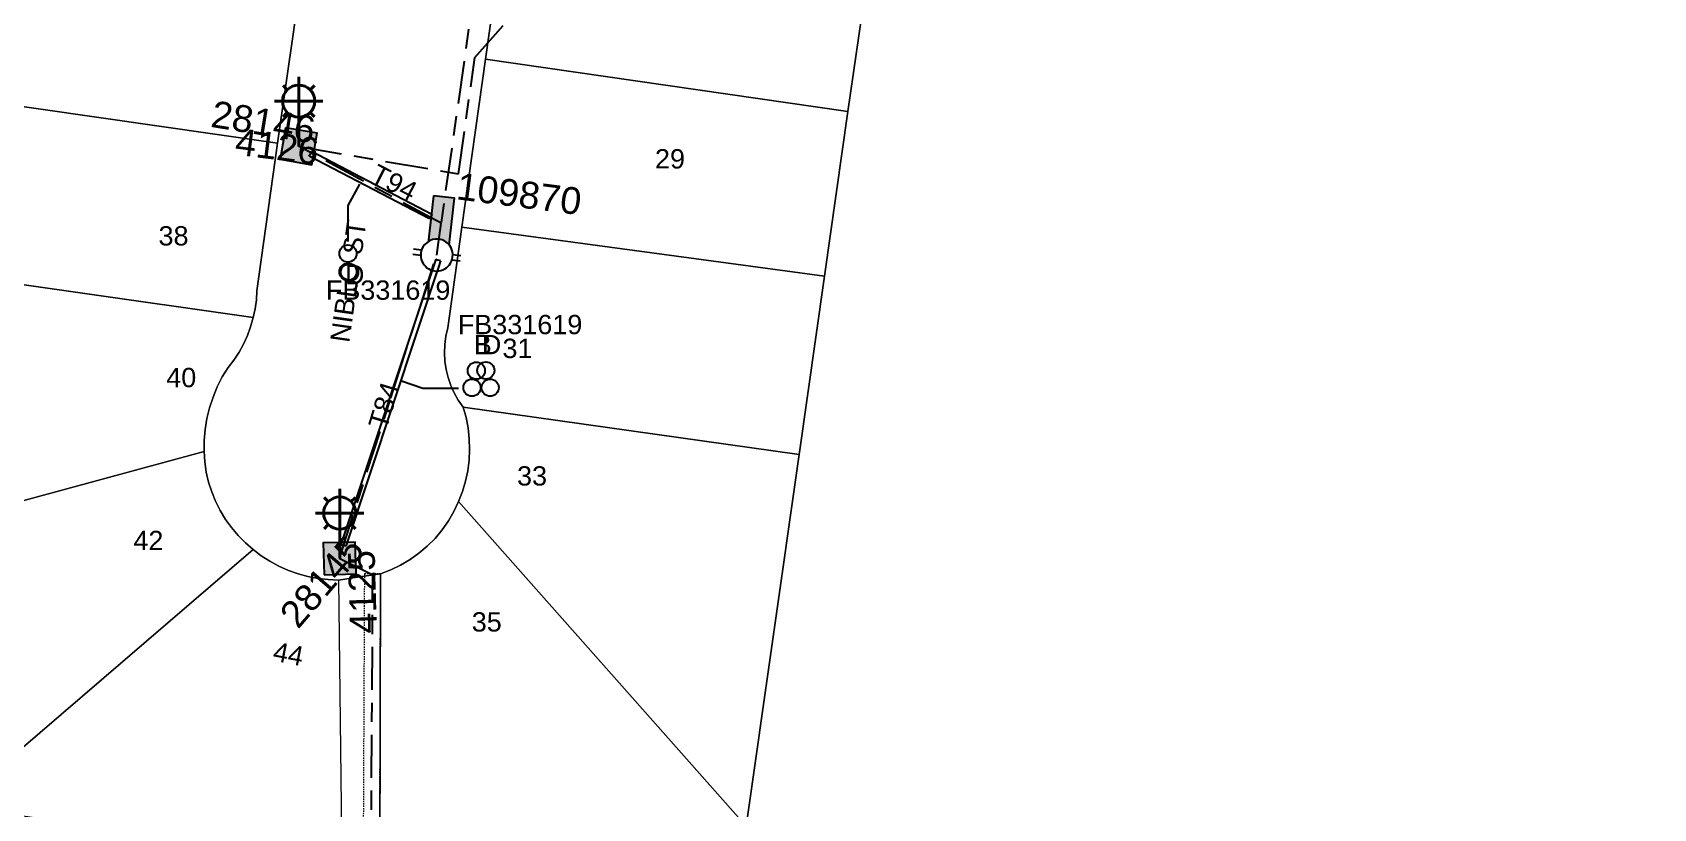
# Model space of a CAD drawing. Header units: metres. Extents: x 302360 to 303385, y 6262522 to 6263141.
# Drawn here: x 302867.5 to 303018.5, y 6262886.6 to 6262959 of the extents above; entities that cross this region are included whole.
import ezdxf
from ezdxf.enums import TextEntityAlignment as Align

# ---------------------------------------------------------------- set-up
doc = ezdxf.new("R2010")
doc.units = ezdxf.units.M
for name, pattern in [('Cable Exist UG', [8.2, 4, -1.2, 1.8, -1.2]), ('HIDDEN', [0.375, 0.25, -0.125]), ('HIDDEN2', [0.1875, 0.125, -0.0625])]:
    doc.linetypes.add(name, pattern=pattern)
doc.layers.get('0').update_dxf_attribs({"color": 6})
for name, color, linetype, lineweight in [('Cadastre Land Parcels_SP_EXT', 9, 'Continuous', 5), ('Cadastre Other Property_SP_EXT', 9, 'HIDDEN', 5), ('Cadastre Roads_SP_EXT', 9, 'Continuous', 5)]:
    doc.layers.add(name, color=color, linetype=linetype, lineweight=lineweight)
for name, color, linetype in [('Duct_SP_EXT', 7, 'Continuous'), ('Equip_LV_EXT', 7, 'Continuous'), ('Equip_SP_SL_EXT', 7, 'Continuous'), ('Mains_LV_EXT', 7, 'Continuous'), ('SupportsUG_SP_LV_EXT', 7, 'Continuous'), ('SupportsUG_SP_LV_SL_EXT', 7, 'Continuous')]:
    doc.layers.add(name, color=color, linetype=linetype)
doc.styles.add('COLUMN_LABEL', font='arial.ttf')
doc.styles.add('iecARIAL', font='arial.ttf', dxfattribs={"height": 2})
doc.styles.add('POLE_LABEL', font='arial.ttf')
doc.styles.get("Standard").update_dxf_attribs({"font": 'arial.ttf'})

# ---------------------------------------------------------------- blocks, each defined once
blk = doc.blocks.new('COLUMN_EXT')
blk.add_hatch(color=256).paths.add_polyline_path([(-1.49, 1.48), (-1.49, -1.49), (1.48, -1.49), (1.48, 1.48)])
blk.add_lwpolyline([(-1.49, -1.49), (1.48, -1.49), (1.48, 1.48), (-1.49, 1.48)], close=True)
for tag, height, style, flags, p in [('ASSET_NUM', 2.5, 'COLUMN_LABEL', 8, (2, 2)), ('STRUCTURE_PLANT_NUMBER', 0.2, 'POLE_LABEL', 9, (1.81, 0.03)), ('STREET_CODE', 0.2, 'COLUMN_LABEL', 9, (1.81, -0.2))]:
    blk.add_attdef(tag, text='', height=height, dxfattribs=dict(style=style, flags=flags)).set_placement(p, align=Align.MIDDLE_LEFT)
at = {"flags": 9}
for tag, p in [('COLUMN_TYPE', (1.81, -0.4)), ('OWNED_BY', (1.81, -0.6)), ('STATE', (1.81, -0.8)), ('USAGE', (1.81, -1)), ('STREETNAME', (1.81, -1.6)), ('LEGEND', (1.81, -1.2)), ('LOCATION', (1.81, -1.4)), ('SUBURB', (1.81, -1.8)), ('NOTES', (1.81, -2))]:
    blk.add_attdef(tag, text='', height=0.2, dxfattribs=at).set_placement(p, align=Align.MIDDLE_LEFT)
at = {"flags": 1}
blk.add_attdef('Z', (1.81, -2.35), '', height=0.2, dxfattribs=at)
blk = doc.blocks.new('PILLAR_EXT')
blk.add_hatch(color=256).paths.add_polyline_path([(-2.475, 0.99), (-2.475, -0.99), (2.475, -0.99), (2.475, 0.99)])
blk.add_lwpolyline([(-2.475, -0.99), (2.475, -0.99), (2.475, 0.99), (-2.475, 0.99)], close=True)
at = {"style": 'iecARIAL', "flags": 8}
blk.add_attdef('ASSET_NUM', (1.5, 3.5), '', height=2.5, dxfattribs=at)
for tag, p, flags in [('OWNED_BY', (0, -0.2), 9), ('STATE', (0, -0.4), 9), ('SUPPORT_TYPE', (0, -0.6), 9), ('USAGE', (0, -0.8), 9), ('LEGEND', (0, -1), 9), ('LOCATION', (0, -1.2), 9), ('NOTES', (0, -1.4), 9), ('PARENT', (0, -1.6), 9), ('STREETNAME', (0, -1.8), 9), ('SUBURB', (0, -2), 1)]:
    blk.add_attdef(tag, p, '', height=0.2, dxfattribs=dict(flags=flags))
blk = doc.blocks.new('DUCT_EXT')
blk.add_circle((0, 0.8), 0.8)
at = {"flags": 1}
blk.add_attdef('Z', (0, 0), '', height=0.2, dxfattribs=at)
at = {"flags": 9}
for tag, p in [('DUCT_CODE', (0, 0)), ('XSECT_TYPE', (0, -0.2)), ('STATE', (0, -0.6)), ('FB_REFERENCE', (0, -0.4)), ('NOTES', (0, -0.8))]:
    blk.add_attdef(tag, text='', height=0.2, dxfattribs=at).set_placement(p, align=Align.MIDDLE_LEFT)
blk = doc.blocks.new('SL_LANTERN_EXT')
at = {"lineweight": 40}
for p, q in [((0, 1.97), (0, 6.47)), ((-1.46, 5.68), (-1.06, 5.28)), ((1.46, 5.68), (1.06, 5.28)), ((-2.25, 4.22), (2.25, 4.22)), ((-1.46, 2.76), (-1.06, 3.16)), ((1.46, 2.76), (1.06, 3.16)), ((0, 0), (0, 2.72))]:
    blk.add_line(p, q, dxfattribs=at)
blk.add_circle((0, 4.22), 1.5, dxfattribs=at)
at = {"style": 'iecARIAL', "flags": 8}
blk.add_attdef('ASSET_NUM', (1.5, 1.5), '', height=2.5, dxfattribs=at)
for tag, p, height, flags in [('OPERATING_VOLTAGE', (0.98, -1.65), 0.2, 9), ('CONSTRUCTED_VOLTAGE', (0.98, -0.65), 0.2, 9), ('CONTROL_TYPE', (0.98, -0.85), 0.2, 9), ('LANTERN_PURPOSE', (0.98, -1.05), 0.2, 9), ('LANTERN_TYPE', (0.98, -1.25), 0.2, 9), ('NO_PHASES', (0.98, -1.45), 0.2, 9), ('LNUMBER', (2.18, -3.25), 2.5, 8), ('ORIENTATION', (0.98, -1.85), 0.2, 9), ('OWNED_BY', (0.98, -2.05), 0.2, 9), ('STATE', (0.98, -2.25), 0.2, 9), ('USAGE', (0.98, -2.45), 0.2, 9), ('CEXIST', (0.98, -2.65), 0.2, 9), ('CNEW', (0.98, -2.85), 0.2, 9), ('CNUMBER', (0.98, -3.05), 0.2, 9), ('CREMOVE', (0.98, -3.25), 0.2, 9), ('CREPLACE', (0.98, -3.45), 0.2, 9), ('LKINGHEIGHT', (0.98, -3.65), 0.2, 9), ('LBRACKET', (0.98, -3.85), 0.2, 9), ('LBRACKETVOCAB', (0.98, -4.05), 0.2, 9), ('LCATEGORY', (0.98, -4.25), 0.2, 9), ('LCHARGE1', (0.98, -4.45), 0.2, 9), ('LCHARGE1PERCENT', (0.98, -4.65), 0.2, 9), ('LCHARGE2', (0.98, -4.85), 0.2, 9), ('LCHARGE2PERCENT', (0.98, -5.05), 0.2, 9), ('LCHARGE3', (0.98, -5.25), 0.2, 9), ('LCHARGE3PERCENT', (0.98, -5.45), 0.2, 9), ('LEXIST', (0.98, -5.65), 0.2, 9), ('LLAMP', (0.98, -5.85), 0.2, 9), ('LLAMPVOCAB', (0.98, -6.05), 0.2, 9), ('LMAST', (0.98, -6.25), 0.2, 9), ('LMASTVOCAB', (0.98, -6.45), 0.2, 9), ('LNEW', (0.98, -6.65), 0.2, 9), ('LANTNUMBER', (0.98, -6.85), 0.2, 9), ('LOUTREACH', (0.98, -7.25), 0.2, 9), ('LOUTREACHVOCAB', (0.98, -7.45), 0.2, 9), ('LRATECODE', (0.98, -7.65), 0.2, 9), ('STREETNAME', (0.98, -9.25), 0.2, 9), ('LREMOVE', (0.98, -7.85), 0.2, 9), ('LREPLACE', (0.98, -8.05), 0.2, 9), ('LTYPE', (0.98, -8.25), 0.2, 9), ('LTYPEVOCAB', (0.98, -8.45), 0.2, 9), ('LEGEND', (0.98, -8.65), 0.2, 9), ('LOCATION', (0.98, -8.85), 0.2, 9), ('NOTES', (0.98, -9.05), 0.2, 9), ('SUBURB', (0.98, -9.45), 0.2, 1)]:
    blk.add_attdef(tag, p, '', height=height, dxfattribs=dict(flags=flags))
blk = doc.blocks.new('LV_UG_LINKS_OPEN_EXT')
for p, q in [((-0.25, 1.47), (-0.25, 2.22)), ((0.25, 1.47), (0.25, 2.22)), ((-0.25, -1.47), (-0.25, -2.22)), ((0.25, -1.47), (0.25, -2.22))]:
    blk.add_line(p, q)
at = {"flags": 9}
for tag, p in [('ACTUAL_STATUS', (0, 0)), ('CONSTRUCTED_VOLTAGE', (0, -0.2)), ('OPERATING_VOLTAGE', (0, -0.6)), ('ORIENTATION', (0, -0.8)), ('STATE', (0, -1)), ('SWITCH_TYPE', (0, -1.2)), ('NO_PHASES', (0, -0.4)), ('USAGE', (0, -1.4)), ('NOTES', (0, -1.6))]:
    blk.add_attdef(tag, text='', height=0.2, dxfattribs=at).set_placement(p, align=Align.MIDDLE_LEFT)
at = {"flags": 1}
blk.add_attdef('Z', (0, 0), '', height=0.2, dxfattribs=at)
blk.add_wipeout([(-0.25, 1.47), (-0.43, 1.43), (-0.61, 1.36), (-0.77, 1.28), (-0.93, 1.17), (-1.07, 1.05), (-1.19, 0.9), (-1.29, 0.75), (-1.38, 0.58), (-1.44, 0.4), (-1.48, 0.22), (-1.49, 0.03), (-1.49, -0.16), (-1.45, -0.34), (-1.4, -0.52), (-1.32, -0.69), (-1.23, -0.85), (-1.11, -1), (-0.98, -1.13), (-0.83, -1.24), (-0.66, -1.34), (-0.49, -1.41), (-0.31, -1.46), (-0.13, -1.49), (0.06, -1.49), (0.25, -1.47), (0.43, -1.43), (0.61, -1.36), (0.77, -1.28), (0.93, -1.17), (1.07, -1.05), (1.19, -0.9), (1.29, -0.75), (1.38, -0.58), (1.44, -0.4), (1.48, -0.22), (1.49, -0.03), (1.49, 0.16), (1.45, 0.34), (1.4, 0.52), (1.32, 0.69), (1.23, 0.85), (1.11, 1), (0.98, 1.13), (0.83, 1.24), (0.66, 1.34), (0.49, 1.41), (0.31, 1.46), (0.13, 1.49), (-0.06, 1.49)])
blk.add_lwpolyline([(0, -1.49, 1), (0, 1.49, 1)], format="xyb", close=True)

msp = doc.modelspace()

# ---------------------------------------------------------------- linework, layer by layer
at = {"layer": 'Cadastre Land Parcels_SP_EXT', "linetype": 'Continuous'}
msp.add_lwpolyline([(303020.07, 6263133.63), (303002, 6263136.18), (302983.97, 6263138.72), (302983.97, 6263138.72), (302970.17, 6263140.7), (302967.79, 6263123.74), (302965.4, 6263106.9), (302963.06, 6263090.35), (302960.68, 6263073.21), (302956.1, 6263040.98), (302952.59, 6263015.93), (302950.39, 6263000.25), (302948.1, 6262983.92), (302945.81, 6262967.68), (302943.5, 6262951.63), (302941.32, 6262936.27), (302938.95, 6262919.64), (302934.01, 6262884.99), (302932.79, 6262876.38), (302928.64, 6262847.27), (303051.89, 6262829.6)], dxfattribs=at)
for points in [[(302945.81, 6262967.68), (302911.95, 6262972.16), (302909.73, 6262956.51), (302943.5, 6262951.63), (302945.81, 6262967.68)], [(302892.65, 6262964.69), (302859.09, 6262969.57), (302856.82, 6262953.49), (302890.36, 6262948.66), (302892.65, 6262964.69)], [(302943.5, 6262951.63), (302909.73, 6262956.51), (302907.52, 6262940.85), (302941.32, 6262936.27), (302943.5, 6262951.63)], [(302890.36, 6262948.66), (302856.82, 6262953.49), (302854.51, 6262937.19), (302888.08, 6262932.41), (302888.28, 6262933.22), (302888.39, 6262934.06), (302888.42, 6262934.9), (302890.36, 6262948.66)], [(302941.32, 6262936.27), (302907.52, 6262940.85), (302906.21, 6262931.44), (302906.03, 6262930.68), (302905.93, 6262929.91), (302905.9, 6262929.13), (302905.95, 6262928.35), (302906.06, 6262927.58), (302906.24, 6262926.83), (302906.5, 6262926.09), (302906.82, 6262925.38), (302907.2, 6262924.7), (302907.65, 6262924.07), (302938.95, 6262919.64), (302941.32, 6262936.27)], [(302888.08, 6262932.41), (302854.51, 6262937.19), (302852.19, 6262920.75), (302850.81, 6262911.05), (302883.53, 6262919.91), (302883.52, 6262920.94), (302883.61, 6262921.97), (302883.78, 6262923), (302884.02, 6262924), (302884.35, 6262924.99), (302884.74, 6262925.94), (302885.21, 6262926.87), (302885.75, 6262927.75), (302886.29, 6262928.44), (302886.77, 6262929.17), (302887.19, 6262929.94), (302887.55, 6262930.73), (302887.84, 6262931.55), (302888.08, 6262932.41)], [(302938.95, 6262919.64), (302907.65, 6262924.07), (302907.92, 6262923.1), (302908.11, 6262922.12), (302908.22, 6262921.12), (302908.25, 6262920.12), (302908.21, 6262919.12), (302908.08, 6262918.13), (302907.87, 6262917.15), (302907.58, 6262916.19), (302907.22, 6262915.25), (302934.01, 6262884.99), (302938.95, 6262919.64)], [(302888.08, 6262910.8), (302887.36, 6262911.42), (302886.69, 6262912.1), (302886.07, 6262912.83), (302885.52, 6262913.6), (302885.02, 6262914.42), (302884.59, 6262915.28), (302884.23, 6262916.16), (302883.94, 6262917.07), (302883.72, 6262918.01), (302883.58, 6262918.95), (302883.53, 6262919.91), (302850.81, 6262911.05), (302849.91, 6262904.62), (302847.61, 6262888.69), (302860.23, 6262886.86), (302888.08, 6262910.8)], [(302934.01, 6262884.99), (302907.22, 6262915.25), (302906.78, 6262914.33), (302906.27, 6262913.45), (302905.68, 6262912.61), (302905.03, 6262911.83), (302904.31, 6262911.1), (302903.53, 6262910.44), (302902.7, 6262909.85), (302901.82, 6262909.32), (302900.9, 6262908.88), (302899.95, 6262908.51), (302899.88, 6262881.22), (302915.93, 6262878.87), (302932.79, 6262876.38), (302934.01, 6262884.99)], [(302860.23, 6262886.86), (302863.35, 6262886.42), (302880.09, 6262884.02), (302896.35, 6262881.64), (302899.88, 6262881.22), (302899.88, 6262881.48), (302899.95, 6262908.51), (302898, 6262908.23), (302896.04, 6262907.94), (302895.08, 6262907.98), (302894.13, 6262908.08), (302893.19, 6262908.26), (302892.27, 6262908.52), (302891.37, 6262908.84), (302890.49, 6262909.23), (302889.65, 6262909.69), (302888.84, 6262910.21), (302888.08, 6262910.8), (302860.23, 6262886.86)]]:
    msp.add_lwpolyline(points, close=True, dxfattribs=at)
at = {"layer": 'Cadastre Other Property_SP_EXT', "linetype": 'HIDDEN2'}
msp.add_lwpolyline([(302893.37, 6262846.71), (302894.85, 6262846.49), (302899.88, 6262881.22), (302899.95, 6262908.51), (302898.45, 6262908.51), (302898.33, 6262881.4), (302893.37, 6262846.71)], close=True, dxfattribs=at)
at = {"layer": 'Cadastre Roads_SP_EXT', "linetype": 'Continuous'}
msp.add_lwpolyline([(302892.65, 6262964.69), (302890.36, 6262948.66), (302888.42, 6262934.9), (302888.39, 6262934.06), (302888.28, 6262933.22), (302888.08, 6262932.41), (302887.84, 6262931.55), (302887.55, 6262930.73), (302887.19, 6262929.94), (302886.77, 6262929.17), (302886.29, 6262928.44), (302885.75, 6262927.75), (302885.21, 6262926.87), (302884.74, 6262925.94), (302884.35, 6262924.99), (302884.02, 6262924), (302883.78, 6262923), (302883.61, 6262921.97), (302883.52, 6262920.94), (302883.53, 6262919.91), (302883.58, 6262918.95), (302883.72, 6262918.01), (302883.94, 6262917.07), (302884.23, 6262916.16), (302884.59, 6262915.28), (302885.02, 6262914.42), (302885.52, 6262913.6), (302886.07, 6262912.83), (302886.69, 6262912.1), (302887.36, 6262911.42), (302888.08, 6262910.8), (302888.84, 6262910.21), (302889.65, 6262909.69), (302890.49, 6262909.23), (302891.37, 6262908.84), (302892.27, 6262908.52), (302893.19, 6262908.26), (302894.13, 6262908.08), (302895.08, 6262907.98), (302896.04, 6262907.94), (302898, 6262908.23), (302899.95, 6262908.51), (302900.9, 6262908.88), (302901.82, 6262909.32), (302902.7, 6262909.85), (302903.53, 6262910.44), (302904.31, 6262911.1), (302905.03, 6262911.83), (302905.68, 6262912.61), (302906.27, 6262913.45), (302906.78, 6262914.33), (302907.22, 6262915.25), (302907.58, 6262916.19), (302907.87, 6262917.15), (302908.08, 6262918.13), (302908.21, 6262919.12), (302908.25, 6262920.12), (302908.22, 6262921.12), (302908.11, 6262922.12), (302907.92, 6262923.1), (302907.65, 6262924.07), (302907.2, 6262924.7), (302906.82, 6262925.38), (302906.5, 6262926.09), (302906.24, 6262926.83), (302906.06, 6262927.58), (302905.95, 6262928.35), (302905.9, 6262929.13), (302905.93, 6262929.91), (302906.03, 6262930.68), (302906.21, 6262931.44), (302907.52, 6262940.85), (302909.73, 6262956.51), (302911.95, 6262972.16)], dxfattribs=at)
msp.add_lwpolyline([(302899.88, 6262881.22), (302899.95, 6262908.51), (302898, 6262908.23), (302896.04, 6262907.94), (302896.35, 6262881.64), (302891.52, 6262846.74), (302893.33, 6262846.61), (302894.85, 6262846.49), (302899.88, 6262881.22)], close=True, dxfattribs=at)
at = {"layer": 'Duct_SP_EXT'}
for p, q in [((302893.31, 6262947.46), (302893.42, 6262947.68)), ((302904.52, 6262941.6), (302893.31, 6262947.46)), ((302893.53, 6262947.89), (302893.42, 6262947.68)), ((302904.74, 6262942.02), (302893.53, 6262947.89)), ((302904.52, 6262941.6), (302904.63, 6262941.81)), ((302904.74, 6262942.02), (302904.63, 6262941.81)), ((302896.27, 6262911.24), (302896.5, 6262911.16)), ((302896.73, 6262911.09), (302896.5, 6262911.16))]:
    msp.add_line(p, q, dxfattribs=at)
for points in [[(302896.93, 6262939.5), (302896.93, 6262942.87), (302898.01, 6262944.85)], [(302907.22, 6262925.79), (302903.89, 6262925.79), (302901.92, 6262926.49)]]:
    msp.add_lwpolyline(points, dxfattribs=at)
at = {"layer": 'Mains_LV_EXT', "linetype": 'Cable Exist UG'}
for points in [[(302914.66, 6263005.03), (302905.59, 6262941.21)], [(302892.33, 6262948.37), (302907.21, 6262945.8), (302907.21, 6262945.8), (302908.74, 6262956.65), (302912.75, 6262961.2)], [(302905.59, 6262941.21), (302892.34, 6262948.38)], [(302888.31, 6262845.18), (302890.57, 6262844.94), (302893.8, 6262844.64), (302894.09, 6262846.6), (302899.07, 6262881.31), (302899.23, 6262908.41), (302896.11, 6262909.94)]]:
    msp.add_lwpolyline(points, dxfattribs=at)

# ---------------------------------------------------------------- block references
at = {"layer": 'Duct_SP_EXT', "rotation": 90.04620166593025}
for p in [(302897.72, 6262938.38), (302897.72, 6262936.68)]:
    msp.add_blockref('DUCT_EXT', p, dxfattribs=at)
at = {"layer": 'Duct_SP_EXT'}
for p in [(302908.88, 6262926.66), (302909.76, 6262926.68), (302908.47, 6262925.08), (302910.17, 6262925.08)]:
    msp.add_blockref('DUCT_EXT', p, dxfattribs=at)
at = {"layer": 'Equip_SP_SL_EXT'}
ref = msp.add_blockref('SL_LANTERN_EXT', (302892.33, 6262948.37), dxfattribs=at)
ref.add_attrib('ASSET_NUM', '28146', dxfattribs={"layer": '0', "height": 2.5, "rotation": 350.7483, "style": 'iecARIAL'}).set_placement((302893.83, 6262949.87), align=Align.MIDDLE_RIGHT)
ref = msp.add_blockref('SL_LANTERN_EXT', (302896.15, 6262909.97), dxfattribs=at)
ref.add_attrib('ASSET_NUM', '28145', dxfattribs={"layer": '0', "height": 2.5, "rotation": 49.3154, "style": 'iecARIAL'}).set_placement((302897.65, 6262911.47), align=Align.MIDDLE_RIGHT)
at = {"layer": 'SupportsUG_SP_LV_EXT'}
ref = msp.add_blockref('PILLAR_EXT', (302905.59, 6262941.19), dxfattribs=dict(at, rotation=263.500653662462))
ref.add_attrib('ASSET_NUM', '109870', dxfattribs={"layer": '0', "height": 2.5, "rotation": 352.6614, "style": 'iecARIAL'}).set_placement((302907.09, 6262944.69), align=Align.MIDDLE_LEFT)
at = {"layer": 'SupportsUG_SP_LV_SL_EXT'}
ref = msp.add_blockref('COLUMN_EXT', (302892.33, 6262948.37), dxfattribs=dict(at, rotation=260.2660632978249))
ref.add_attrib('ASSET_NUM', '4126', dxfattribs={"layer": '0', "height": 2.5, "rotation": 352.8157, "style": 'COLUMN_LABEL'}).set_placement((302894.33, 6262949.12), align=Align.TOP_RIGHT)
ref = msp.add_blockref('COLUMN_EXT', (302896.15, 6262909.97), dxfattribs=dict(at, rotation=1.481701480179255))
ref.add_attrib('ASSET_NUM', '4125', dxfattribs={"layer": '0', "height": 2.5, "rotation": 91.6366, "style": 'COLUMN_LABEL'}).set_placement((302898.15, 6262910.72), align=Align.MIDDLE_RIGHT)

# ---------------------------------------------------------------- texts
at = {"layer": 'Cadastre Land Parcels_SP_EXT'}
for s, p in [('29', (302925.52, 6262946.31)), ('38', (302879.27, 6262939.13)), ('31', (302911.31, 6262928.64)), ('40', (302879.99, 6262925.92)), ('33', (302912.67, 6262916.75)), ('42', (302876.93, 6262910.73)), ('35', (302908.45, 6262903.14))]:
    msp.add_text(s, height=1.8, dxfattribs=at).set_placement(p)
msp.add_text('44', height=1.8, rotation=349.1264, dxfattribs=at).set_placement((302889.83, 6262900.44))
at = {"layer": 'Cadastre Roads_SP_EXT'}
msp.add_text('NIBLO ST', height=1.8, rotation=81.899, dxfattribs=at).set_placement((302897.03, 6262930.01))
at = {"layer": 'Duct_SP_EXT'}
for s, p in [('D', (302896.64, 6262935.52)), ('FB331619', (302894.86, 6262934.07)), ('FB331619', (302907.15, 6262930.86)), ('B', (302908.64, 6262928.99)), ('D', (302909.39, 6262928.99))]:
    msp.add_text(s, height=1.8, dxfattribs=at).set_placement(p)
at = {"layer": 'Mains_LV_EXT'}
for s, rotation, p in [('T94', 332.9864, (302898.88, 6262945.18)), ('T84', 73.1389, (302900.51, 6262921.89))]:
    msp.add_text(s, height=1.8, rotation=rotation, dxfattribs=at).set_placement(p)

# ---------------------------------------------------------------- next in the draw order: block references
at = {"layer": 'Equip_LV_EXT', "rotation": 82.45381625117263}
msp.add_blockref('LV_UG_LINKS_OPEN_EXT', (302905.19, 6262938.24), dxfattribs=at)

# ---------------------------------------------------------------- next in the draw order: linework, layer by layer
at = {"layer": 'Duct_SP_EXT'}
for p, q in [((302905.1, 6262937.84), (302896.27, 6262911.24)), ((302905.55, 6262937.69), (302896.73, 6262911.09)), ((302905.1, 6262937.84), (302905.33, 6262937.77)), ((302905.55, 6262937.69), (302905.33, 6262937.77))]:
    msp.add_line(p, q, dxfattribs=at)
at = {"layer": 'Mains_LV_EXT', "linetype": 'Cable Exist UG'}
msp.add_lwpolyline([(302896.18, 6262910.18), (302905.19, 6262938.24), (302905.59, 6262941.21)], dxfattribs=at)

doc.saveas('drawing.dxf')
